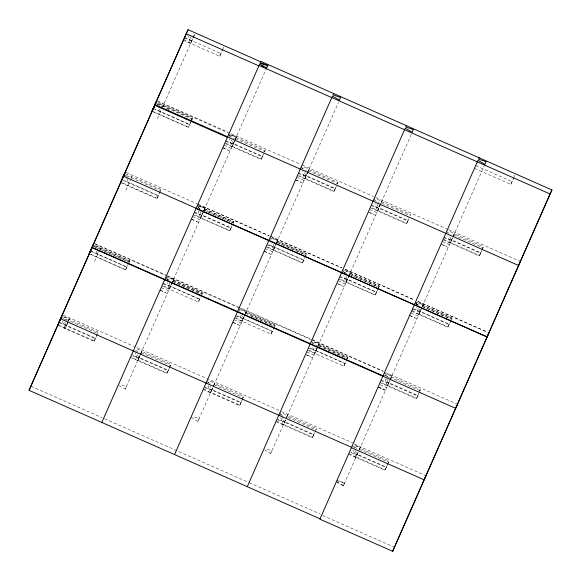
<?xml version="1.0" encoding="UTF-8"?>
<svg xmlns="http://www.w3.org/2000/svg" width="581" height="581" viewBox="0 0 581 581"><rect width="100%" height="100%" fill="white"/><g stroke="black" fill="none" stroke-linecap="round" stroke-linejoin="round"><path stroke-width="0.44" stroke-dasharray="2.9 2.18" d="M68.035 321.758L66.27 325.796L64.411 321.765M68.384 320.952L69.415 318.649L63.503 316.689M94.536 261.421L99.525 250.266M99.874 249.46L100.586 247.847M125.895 190.241L130.878 179.086M131.233 178.28L131.938 176.668M157.386 118.749L161.315 110.012M162.724 106.788L163.428 105.176M194.671 34.25L190.568 43.408L184.46 39.791M63.467 316.856L98.189 332.187L95.371 338.65L58.993 322.586M128.626 263.12L126.861 267.151L90.483 251.094M128.888 262.518L129.686 260.695L94.115 244.993M125.467 173.806L161.039 189.515L158.214 195.971L121.843 179.907M191.287 120.855L189.646 124.624L154.924 109.293M191.621 120.107L192.529 118.023L157.771 102.67M183.298 40.198L219.669 56.263L222.712 49.523M223.06 48.717L223.765 47.105M133.107 355.964L139.019 357.925L141.844 351.469L170.945 364.316L169.529 367.548M162.912 283.913L170.509 286.433L173.334 279.969L202.435 292.824L201.026 296.056M194.236 212.791L201.839 215.311L204.657 208.855L233.758 221.71L230.94 228.166L194.562 212.101M225.668 141.43L233.271 143.95L236.097 137.494L265.197 150.341L262.372 156.797L225.994 140.74M169.296 368.085L168.12 370.772L131.742 354.708M161.961 285.917L198.339 301.982L200.67 296.862M235.879 317.64L241.986 321.257L243.969 316.943M245.262 313.987L246.083 312.099L275.183 324.953L271.087 334.104L234.709 318.047M266.984 244.921L274.588 247.441L275.379 245.632M276.694 242.618L277.413 240.984L306.507 253.832L303.689 260.295L267.311 244.231M298.423 173.559L306.02 176.079L308.845 169.623L337.946 182.47L336.537 185.702M242.045 400.215L240.868 402.902L204.497 386.837M242.284 399.67L243.693 396.445L214.592 383.591L210.496 392.749L203.626 388.682M336.297 186.24L335.121 188.927L298.75 172.862M276.374 420.804L283.245 424.878L285.699 419.489M286.026 418.734L287.341 415.72L316.442 428.575L315.033 431.799M277.762 419.94L284.523 422.176L285.576 419.758L270.644 453.47L263.781 449.403M309.39 350.22L314.735 353.386L318.831 344.228L347.932 357.075L347.111 358.964M339.732 277.05L347.336 279.57L350.161 273.114L379.262 285.961L376.437 292.417L340.067 276.353M371.172 205.681L378.776 208.201L381.594 201.745L410.694 214.6L410.15 215.747L381.049 202.9L377.497 210.903L372.152 207.737M314.677 432.605L313.624 435.031L277.246 418.966M307.458 350.169L343.836 366.233L345.818 361.919M409.053 218.369L407.877 221.056L371.499 204.991M348.97 453.289L355.841 457.363L357.961 452.722M359.276 449.709L360.264 447.515L353.502 445.271M351.2 452.701L357.112 454.662L358.172 452.243L343.24 485.956L336.37 481.889M381.005 380.649L388.602 383.169L391.427 376.713L420.528 389.56L417.703 396.017L381.332 379.952M412.495 309.157L420.099 311.677L421.864 307.639M422.213 306.833L422.917 305.221L452.018 318.068L451.299 319.724M443.92 237.811L451.524 240.331L452.584 237.912M452.933 237.106L454.349 233.874L483.443 246.722L482.034 249.953M387.389 464.822L386.212 467.509L350.648 451.807M387.621 464.284L389.038 461.053L359.937 448.205L358.528 451.43L421.145 309.295M450.965 320.494L449.2 324.525L412.822 308.46M481.802 250.491L480.625 253.185L444.247 237.121M474.466 168.323L510.837 184.388L513.88 177.655M514.236 176.849L514.94 175.23M62.603 321.286L64.992 328.497L68.021 321.823M68.369 321.032L69.415 318.649M162.23 107.754L194.998 33.56M119.04 385.602L125.147 389.219L266.468 68.384M191.026 417.274L197.896 421.348L213.517 386.082M213.866 385.283L244.964 314.691M244.971 314.481L276.287 243.577M276.403 243.119L338.491 102.365M411.239 134.494L286.753 416.904L315.897 429.722L316.442 428.575M422.264 306.55L484.888 164.387M194.127 35.405L190.568 43.408L187.91 35.397M64.992 328.497L68.551 320.487L68.144 321.344M219.669 56.263L223.227 48.252M153.645 111.988L188.367 127.326L190.561 122.373M190.917 121.574L192.529 118.023M120.565 182.608L156.943 198.673L160.16 191.425M89.213 253.788L125.583 269.853L127.718 265.052M57.715 325.28L94.093 341.345L98.189 332.187M172.078 282.722L169.238 289.127L163.13 285.511M140.943 353.415L137.741 360.619L130.87 356.552M224.724 143.434L261.094 159.499L263.643 153.769M193.284 214.803L229.662 230.86L231.812 226.016M198.339 301.982L200.467 297.174M130.471 357.409L166.841 373.474L170.945 364.316M276.157 243.737L273.31 250.142L267.202 246.526M244.826 314.851L241.986 321.257L239.859 314.844M212.704 387.774L210.496 392.749L208.1 385.537M297.472 175.564L333.85 191.628L336.392 185.891M266.04 246.925L302.41 262.99L304.56 258.146M304.902 257.383L305.969 254.986L276.868 242.132M271.087 334.104L273.462 328.752M203.219 389.539L239.597 405.603L243.693 396.445M349.261 275.06L346.065 282.264L340.72 279.105M317.582 346.98L314.735 353.386L312.346 346.174M285.453 419.903L283.245 424.878L280.855 417.666M370.22 207.693L406.598 223.75L408.806 218.776M338.788 279.054L375.166 295.119L378.718 287.108L349.617 274.261M343.836 366.233L345.971 361.433M346.327 360.627L347.394 358.23L318.294 345.375M275.968 421.661L312.346 437.725L314.553 432.751M452.454 238.057L450.246 243.032L443.376 238.958M420.964 309.55L418.821 314.372L411.951 310.305M358.049 452.388L355.841 457.363L353.444 450.152M510.837 184.388L513.684 177.982M442.976 239.815L479.347 255.88L483.443 246.722M411.544 311.162L447.922 327.226L451.117 320.022M380.054 382.654L416.432 398.719L418.64 393.744M418.916 393.112L420.528 389.56M348.564 454.146L384.942 470.211L389.038 461.053M163.174 105.749L162.629 106.897L160.211 105.822M191.73 119.744L192.275 118.597L157.516 103.251M188.367 127.326L189.704 124.479L153.333 108.415M161.039 189.515L160.494 190.662L124.944 174.968M156.943 198.673L158.402 195.543L123.68 180.212M129.686 260.695L129.004 262.162L93.454 246.46M125.583 269.853L126.912 267.035L91.362 251.341M94.093 341.345L95.56 338.215L60.01 322.52M235.145 139.498L236.503 136.608L230.592 134.647M203.742 210.801L205.013 208.1L197.409 205.58M172.245 282.293L173.661 279.279L166.057 276.759M140.892 353.473L142.171 350.771L135.409 348.535M125.147 389.219L126.426 386.518L119.664 384.281M265.197 150.341L264.653 151.496L235.552 138.641L231.993 146.652L225.893 143.028M261.094 159.499L262.561 156.369L233.46 143.522L231.993 146.652L229.335 138.634M233.758 221.71L233.163 222.988L204.062 210.133M229.662 230.86L231.071 227.868L201.97 215.014L200.561 218.013L194.453 214.396M201.723 294.349L202.435 292.824M166.841 373.474L168.308 370.344L139.208 357.497L137.741 360.619L135.082 352.609M307.894 171.627L309.172 168.926L303.26 166.965M276.462 242.989L277.74 240.294L271.821 238.333M245.138 314.103L246.409 311.409L240.498 309.448M213.641 385.602L214.919 382.901L208.165 380.664M197.896 421.348L199.174 418.647L193.262 416.686M337.946 182.47L337.401 183.618L308.3 170.77L304.749 178.774L299.404 175.607M333.85 191.628L335.31 188.498L306.209 175.651L304.749 178.774L302.352 171.562M305.911 255.11L306.507 253.832M302.41 262.99L303.819 259.99L274.719 247.143L273.31 250.142L270.92 242.931M274.472 326.478L275.183 324.953M239.597 405.603L241.057 402.473L211.956 389.619L210.685 392.32L239.786 405.168M380.649 203.757L381.92 201.055L375.166 198.811M349.21 275.118L350.488 272.416L344.577 270.455M317.887 346.232L319.158 343.538L312.404 341.294M318.039 345.935L318.998 343.916L312.237 341.672M286.397 417.724L287.668 415.03L280.913 412.786M270.644 453.47L271.923 450.776L266.011 448.815M406.598 223.75L408.065 220.627L378.965 207.773L377.497 210.903L375.108 203.691M379.262 285.961L378.659 287.239L350.365 274.748M375.166 295.119L376.568 292.12L347.467 279.265L346.065 282.264L343.669 275.053M347.932 357.075L347.227 358.608L318.127 345.753M312.346 437.725L313.813 434.603L284.712 421.748M453.398 235.879L454.676 233.184L447.072 230.664M421.908 307.371L423.244 304.524L416.483 302.309M390.468 378.739L391.914 375.66L384.31 373.14M359.145 449.854L360.423 447.152L354.504 445.191M343.24 485.956L344.671 482.898L337.074 480.378M479.347 255.88L480.814 252.75L451.713 239.902L450.246 243.032L447.857 235.821M452.018 318.068L451.408 319.368L422.307 306.514M447.922 327.226L449.324 324.249L420.223 311.394L418.821 314.372L416.432 307.16M416.432 398.719L417.892 395.588L388.798 382.741L387.331 385.864L380.461 381.797M384.942 470.211L386.401 467.08L357.3 454.233M184.242 38.193L191.846 40.714L189.987 36.683M230.512 134.843L236.423 136.804M228.653 134.661L236.256 137.181M198.23 205.921L204.984 208.165M198.172 206.052L204.926 208.296M270.92 238.181L277.682 240.418M344.518 270.586L350.43 272.547M415.582 302.156L423.179 304.676M165.919 277.072L173.523 279.592M239.488 309.542L246.242 311.786M235.661 316.035L243.265 318.555L241.776 315.33M308.409 348.164L316.013 350.684L314.902 348.266M384.143 373.518L391.754 376.016M205.013 387.81L211.767 390.047L209.915 386.024M336.915 480.741L344.518 483.261M475.737 165.629L512.115 181.686M184.569 37.496L220.947 53.561M157.618 100.978L227.89 132.01M231.107 133.666L300.551 164.329M302.207 165.062L373.307 196.458M375.784 197.555L446.883 228.95M448.532 229.677L520.46 261.443M157.364 101.552L229.292 133.31M157.262 103.839L191.984 119.17M453.805 235.022L482.905 247.876M156.972 104.398L159.397 105.466M166.674 108.683L169.1 109.751M232.182 146.223L261.283 159.071M304.938 178.345L334.039 191.2M377.686 210.475L406.787 223.322M450.435 242.604L479.536 255.451M152.055 111.116L188.433 127.181M224.048 145.156L231.325 148.366M296.804 177.285L304.074 180.495M369.552 209.407L376.829 212.624M442.301 241.536L449.578 244.746M222.879 147.632L228.268 150.007M295.635 179.761L301.016 182.136M369.923 212.566L373.765 214.266M442.671 244.695L446.513 246.388M222.777 147.857L230.047 151.067M295.526 179.979L302.803 183.197M368.274 212.109L375.551 215.319M441.03 244.238L448.3 247.448M126.128 172.47L197.22 203.866M198.019 204.294L269.119 235.697M270.768 236.423L341.868 267.819M345.172 269.279L414.616 299.949M417.935 301.386L487.379 332.056M197.961 204.425L269.061 235.821M270.717 236.554L341.81 267.95M345.121 269.41L414.565 300.079M417.87 301.539L488.97 332.935M204.599 208.986L233.7 221.84M277.355 241.115L306.456 253.962M350.103 273.237L379.204 286.092M422.852 305.366L451.953 318.221M233.213 222.857L204.113 210.01L200.561 218.013L198.172 210.801M422.372 306.369L451.473 319.216M276.81 242.262L305.098 254.754M122.409 182.906L157.131 198.244M200.692 217.715L229.793 230.563M273.448 249.837L302.541 262.692M346.196 281.967L375.297 294.821M418.945 314.096L448.045 326.943M192.616 216.517L199.893 219.734M265.364 248.646L272.642 251.856M338.12 280.776L345.39 283.986M410.876 312.883L418.153 316.093M191.447 218.993L196.828 221.376M264.195 251.123L269.577 253.498M338.483 283.927L342.332 285.627M409.707 315.36L415.088 317.734M191.338 219.219L198.615 222.429M264.094 251.348L271.363 254.558M336.842 283.47L344.119 286.687M409.598 315.577L416.875 318.795M94.768 243.65L165.868 275.045M167.524 275.779L310.544 338.934M312.193 339.667L383.293 371.063M95.458 244.325L165.73 275.358M166.529 275.793L238.45 307.552M239.278 307.915L311.205 339.682M312.033 340.045L383.126 371.441M385.617 372.515L456.71 403.911M94.826 245.676L129.548 261.007M173.167 280.347L202.268 293.202M245.916 312.476L275.016 325.331M318.671 344.606L347.765 357.453M93.592 246.148L129.142 261.849M172.789 281.124L201.89 293.971M245.538 313.246L274.639 326.101M419.983 390.715L390.882 377.861L387.331 385.864L384.934 378.652M172.622 281.502L200.917 293.993M251.036 316.122L273.666 326.123M199.632 299.23L170.531 286.375L169.238 289.127L167.11 282.715M243.286 318.504L272.387 331.359M316.035 350.633L345.136 363.481M163.239 283.216L199.61 299.28M236.794 315.701L272.366 331.41M310.356 348.186L345.114 363.532M90.912 254.405L125.634 269.737M387.52 385.435L416.621 398.29M161.293 287.639L168.563 290.849M234.041 319.761L241.318 322.978M306.79 351.89L314.067 355.1M380.192 384.731L386.663 387.585M160.116 290.115L165.505 292.49M232.872 322.237L238.254 324.619M307.16 355.042L311.002 356.741M160.015 290.333L167.292 293.55M232.763 322.462L240.04 325.672M305.519 354.592L312.789 357.802M378.216 386.852L383.598 389.226M378.892 387.36L384.985 390.047M378.108 387.069L385.385 390.287M63.278 315.142L134.378 346.537M136.855 347.634L279.875 410.796M281.531 411.522L352.631 442.925M354.127 444.007L425.219 475.403M61.274 317.277L97.644 333.341M141.299 352.616L170.4 365.464M214.048 384.745L243.148 397.593M359.392 449.353L388.493 462.207M58.732 325.215L94.282 340.916M137.929 360.191L167.03 373.046M283.434 424.45L312.534 437.297M356.03 456.935L385.13 469.782M30.96 386.271L102.06 417.666M104.536 418.763L248.385 482.288M249.213 482.651L320.313 514.047M322.629 515.5L393.729 546.903M446.528 231.812L451.11 234.521M373.779 199.682L379.117 202.849M301.023 167.553L306.369 170.72M229.125 135.685L234.47 138.852M415.865 303.609L419.678 305.867M415.858 303.631L419.671 305.889M415.037 303.304L418.088 305.112M343.865 271.952L348.447 274.668M343.814 272.082L346.864 273.891M198.397 207.635L199.922 208.535M198.368 207.7L199.893 208.601M385.29 375.195L390.635 378.362M383.598 374.665L385.893 376.023M386.663 376.459L388.943 377.832M311.779 342.616L317.124 345.782M166.275 278.364L169.332 280.173M166.907 279.127L169.165 280.55M353.8 446.687L357.62 448.946M352.115 446.143L356.698 448.852M280.289 414.108L282.577 415.466M207.533 381.986L211.353 384.244M135.547 350.307L140.13 353.023M64.324 319.085L66.619 320.443M336.53 481.533L343.4 485.6M450.043 237.106L451.524 240.331M374.317 198.535L375.065 200.147M376.916 204.178L378.776 208.201M416.018 302.81L416.759 304.422M418.61 308.453L420.099 311.677M301.568 166.406L302.686 168.824M304.538 172.855L306.02 176.079M342.884 269.896L343.996 272.315M345.855 276.345L347.336 279.57M386.75 379.139L388.602 383.169M228.82 134.284L229.931 136.695M231.42 139.919L233.271 143.95M270.136 237.774L271.247 240.185M273.106 244.216L274.588 247.441M311.561 341.018L312.672 343.429M355.26 450.631L357.112 454.662M156.151 101.958L157.269 104.377M159.492 109.213L160.61 111.632M197.387 205.645L198.499 208.063M199.98 211.288L201.839 215.311M238.806 308.889L239.924 311.307M280.064 412.51L281.182 414.928M281.553 415.727L284.523 422.176M125.402 175.063L126.52 177.481M126.89 178.287L129.113 183.124M166.798 278.372L167.546 279.984M169.027 283.208L170.509 286.433M207.315 380.381L208.426 382.799M93.309 244.63L94.42 247.048M96.279 251.079L97.761 254.304M137.537 354.7L139.019 357.925"/><path stroke-width="0.87" d="M58.993 322.586L62.45 314.779M93.309 244.63L89.213 253.788L92.764 245.785L91.9 247.637L164.648 279.766M121.843 179.907L125.3 172.107M124.661 173.45L120.565 182.608L124.116 174.605L123.39 176.145L487.118 336.827M156.151 101.958L151.99 111.261L155.614 103.106M153.268 108.56L155.904 102.532M320.051 518.826L29.05 390.316L188.026 29.696L260.782 61.818M156.427 101.435L29.05 390.316M188.026 29.696L154.626 105.226L227.374 137.356M101.798 422.438L259.039 65.479L550.04 193.989L551.95 189.951L260.949 61.441L260.143 63.169L267.747 65.689M174.554 454.567L331.787 97.608L332.521 96.061L339.391 100.135L340.662 97.434L333.058 94.914L333.697 93.57M247.303 486.696L404.536 129.737L405.269 128.19L412.14 132.257L413.418 129.563L405.814 127.043L406.446 125.692M479.202 157.821L478.562 159.165L486.166 161.692L484.888 164.387L478.018 160.32L477.291 161.859L319.891 519.182L392.647 551.304L550.04 193.989M551.95 189.951L392.647 551.304M93.171 244.942L93.948 243.286M59.182 322.157L57.715 325.28L61.274 317.277L60.54 318.824L351.541 447.326M266.468 68.384L267.914 65.304L260.31 62.784M520.46 261.443L518.55 265.481L227.549 136.978M489.035 332.782L487.052 336.973L196.051 208.47M457.537 404.282L455.627 408.32L382.879 376.19M426.047 475.774L424.137 479.812L351.389 447.69M186.116 33.734L258.872 65.864L259.765 63.939L266.635 68.006M154.88 104.653L227.629 136.782M92.03 247.324L383.039 375.834M164.619 279.831L382.872 376.212M261.893 65.675L263.418 66.575"/></g></svg>
